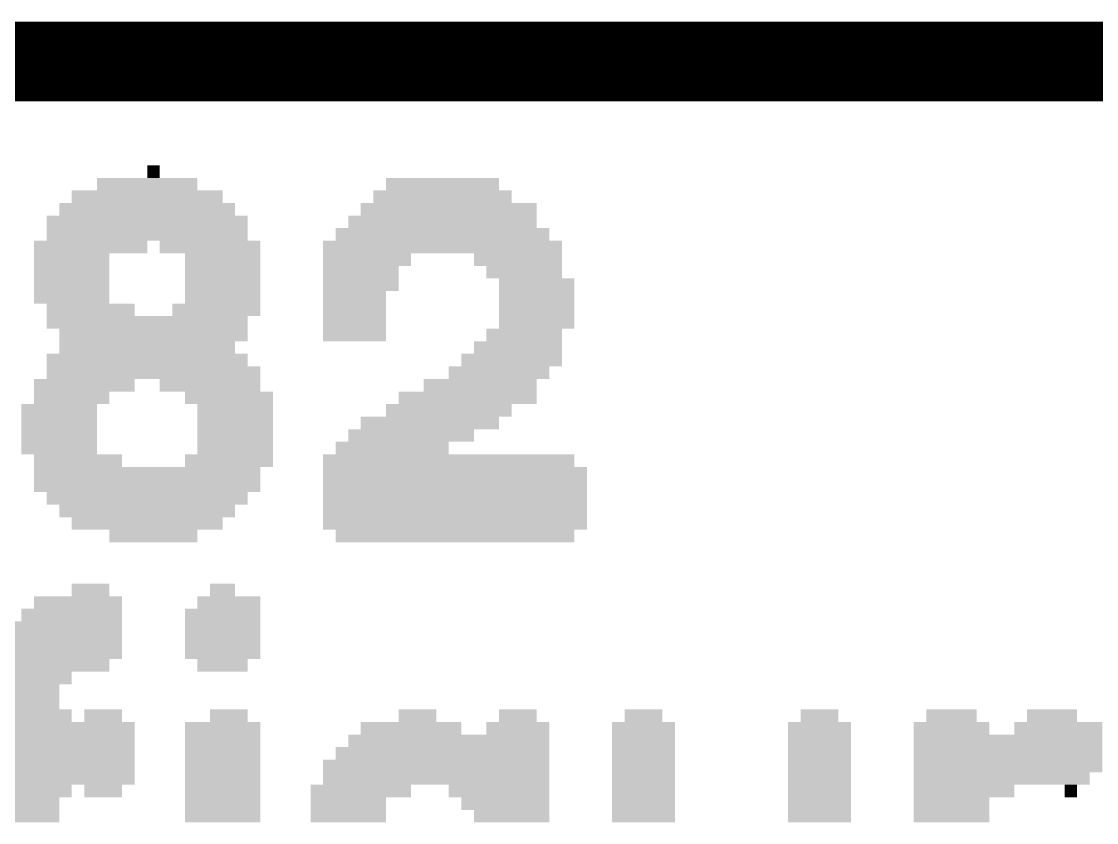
# Model space of a CAD drawing. Extents: x -29.2 to 57.4, y -10.7 to 25.5.
# Drawn here: x 11.551 to 14.973, y 22.978 to 25.527 of the extents above; entities that cross this region are included whole.
import ezdxf

# ---------------------------------------------------------------- set-up
doc = ezdxf.new("R2010")
doc.units = 0
for name, color, linetype in [('1', 12, 'CONTINUOUS'), ('16', 132, 'CONTINUOUS'), ('20', 31, 'CONTINUOUS'), ('21', 253, 'CONTINUOUS')]:
    doc.layers.add(name, color=color, linetype=linetype)

# ---------------------------------------------------------------- blocks, each defined once
blk = doc.blocks.new('RECT')
blk.add_solid([(-0.5, -0.5), (0.5, -0.5), (-0.5, 0.5), (0.5, 0.5)])

msp = doc.modelspace()

# ---------------------------------------------------------------- linework, layer by layer
at = {"layer": '1', "const_width": 0.254}
msp.add_lwpolyline([(22.86, 25.4), (0, 25.4)], dxfattribs=at)
at = {"layer": '16', "const_width": 0.254}
msp.add_lwpolyline([(22.86, 25.4), (0, 25.4)], dxfattribs=at)
at = {"layer": '20', "const_width": 0.2032}
msp.add_lwpolyline([(22.86, 25.4), (0, 25.4)], dxfattribs=at)

# ---------------------------------------------------------------- block references
at = {"layer": '21', "yscale": 0.04}
for p, xscale in [((11.9714, 25.0494), 0.04), ((11.9514, 25.0094), 0.32), ((12.8914, 25.0094), 0.36), ((11.9514, 24.9694), 0.48), ((12.8914, 24.9694), 0.44), ((11.9514, 24.9294), 0.56), ((12.9114, 24.9294), 0.56), ((11.9514, 24.8894), 0.64), ((12.8914, 24.8894), 0.6), ((11.9514, 24.8494), 0.64), ((12.8914, 24.8494), 0.68), ((11.7714, 24.8094), 0.36), ((12.1514, 24.8094), 0.32), ((12.8914, 24.8094), 0.76), ((11.7114, 24.7694), 0.24), ((12.1914, 24.7694), 0.24), ((12.6514, 24.7694), 0.28), ((13.1314, 24.7694), 0.28), ((11.7114, 24.7294), 0.24), ((12.1914, 24.7294), 0.24), ((12.6314, 24.7294), 0.24), ((13.1514, 24.7294), 0.24), ((11.7114, 24.6894), 0.24), ((12.1914, 24.6894), 0.24), ((12.6314, 24.6894), 0.24), ((13.1914, 24.6894), 0.24), ((11.7114, 24.6494), 0.24), ((12.1914, 24.6494), 0.24), ((12.6114, 24.6494), 0.2), ((13.1914, 24.6494), 0.24), ((11.7714, 24.6094), 0.28), ((12.1714, 24.6094), 0.28), ((12.6114, 24.6094), 0.2), ((13.1914, 24.6094), 0.24), ((11.9514, 24.5694), 0.64), ((12.6114, 24.5694), 0.2), ((13.1914, 24.5694), 0.24), ((11.9714, 24.5294), 0.6), ((12.6114, 24.5294), 0.2), ((13.1514, 24.5294), 0.24), ((11.9514, 24.4894), 0.56), ((13.1314, 24.4894), 0.28), ((11.9514, 24.4494), 0.64), ((13.1114, 24.4494), 0.32), ((11.9714, 24.4094), 0.68), ((13.0714, 24.4094), 0.32), ((11.7514, 24.3694), 0.32), ((12.1514, 24.3694), 0.32), ((13.0114, 24.3694), 0.36), ((11.7114, 24.3294), 0.24), ((12.2114, 24.3294), 0.28), ((12.9714, 24.3294), 0.44), ((11.6714, 24.2894), 0.24), ((12.2314, 24.2894), 0.24), ((12.9114, 24.2894), 0.4), ((11.6714, 24.2494), 0.24), ((12.2314, 24.2494), 0.24), ((12.8514, 24.2494), 0.44), ((11.6714, 24.2094), 0.24), ((12.2314, 24.2094), 0.24), ((12.7914, 24.2094), 0.4), ((11.6714, 24.1694), 0.24), ((12.2314, 24.1694), 0.24), ((12.7314, 24.1694), 0.36), ((11.7314, 24.1294), 0.28), ((12.2114, 24.1294), 0.28), ((12.9114, 24.1294), 0.8), ((11.9514, 24.0894), 0.72), ((12.9314, 24.0894), 0.84), ((11.9514, 24.0494), 0.72), ((12.9314, 24.0494), 0.84), ((11.9514, 24.0094), 0.64), ((12.9314, 24.0094), 0.84), ((11.9514, 23.9694), 0.56), ((12.9314, 23.9694), 0.84), ((11.9514, 23.9294), 0.48), ((12.9314, 23.9294), 0.84), ((11.9714, 23.8894), 0.28), ((12.9314, 23.8894), 0.76), ((11.7714, 23.7178), 0.12), ((12.1914, 23.7178), 0.08), ((11.7314, 23.6778), 0.28), ((12.2114, 23.6778), 0.2), ((11.7114, 23.6378), 0.32), ((12.1914, 23.6378), 0.24), ((11.6914, 23.5978), 0.36), ((12.1914, 23.5978), 0.24), ((11.6914, 23.5578), 0.36), ((12.1914, 23.5578), 0.24), ((11.6714, 23.5178), 0.4), ((12.1914, 23.5178), 0.24), ((11.6514, 23.4778), 0.36), ((12.1914, 23.4778), 0.16), ((11.5914, 23.4378), 0.24), ((11.5714, 23.3978), 0.2), ((11.5714, 23.3578), 0.2), ((11.5714, 23.3178), 0.28), ((11.8114, 23.3178), 0.12), ((12.2114, 23.3178), 0.12), ((12.8114, 23.3178), 0.12), ((13.1314, 23.3178), 0.12), ((13.5314, 23.3178), 0.12), ((14.0914, 23.3178), 0.12), ((14.5114, 23.3178), 0.16), ((14.8314, 23.3178), 0.16), ((11.6114, 23.2778), 0.6), ((12.1914, 23.2778), 0.24), ((12.7914, 23.2778), 0.32), ((13.1314, 23.2778), 0.2), ((13.5314, 23.2778), 0.2), ((14.0914, 23.2778), 0.2), ((14.5114, 23.2778), 0.24), ((14.8514, 23.2778), 0.28), ((11.6114, 23.2378), 0.6), ((12.1914, 23.2378), 0.24), ((12.9114, 23.2378), 0.64), ((13.5314, 23.2378), 0.2), ((14.0914, 23.2378), 0.2), ((14.6914, 23.2378), 0.6), ((11.6114, 23.1978), 0.6), ((12.1914, 23.1978), 0.24), ((12.8914, 23.1978), 0.68), ((13.5314, 23.1978), 0.2), ((14.0914, 23.1978), 0.2), ((14.6914, 23.1978), 0.6), ((11.6114, 23.1578), 0.6), ((12.1914, 23.1578), 0.24), ((12.8714, 23.1578), 0.72), ((13.5314, 23.1578), 0.2), ((14.0914, 23.1578), 0.2), ((14.6914, 23.1578), 0.6), ((11.6114, 23.1178), 0.6), ((12.1914, 23.1178), 0.24), ((12.8714, 23.1178), 0.72), ((13.5314, 23.1178), 0.2), ((14.0914, 23.1178), 0.2), ((14.6714, 23.1178), 0.56), ((11.5714, 23.0778), 0.28), ((11.8114, 23.0778), 0.12), ((12.1914, 23.0778), 0.24), ((12.6314, 23.0778), 0.32), ((13.0714, 23.0778), 0.32), ((13.5314, 23.0778), 0.2), ((14.0914, 23.0778), 0.2), ((14.5514, 23.0778), 0.32), ((14.8914, 23.0778), 0.04), ((11.5714, 23.0378), 0.2), ((12.1914, 23.0378), 0.24), ((12.5914, 23.0378), 0.24), ((13.0914, 23.0378), 0.28), ((13.5314, 23.0378), 0.2), ((14.0914, 23.0378), 0.2), ((14.5114, 23.0378), 0.24), ((11.5714, 22.9978), 0.2), ((12.1914, 22.9978), 0.24), ((12.5914, 22.9978), 0.24), ((13.1114, 22.9978), 0.24), ((13.5314, 22.9978), 0.2), ((14.0914, 22.9978), 0.2), ((14.5114, 22.9978), 0.24)]:
    msp.add_blockref('RECT', p, dxfattribs=dict(at, xscale=xscale))

doc.saveas('drawing.dxf')
